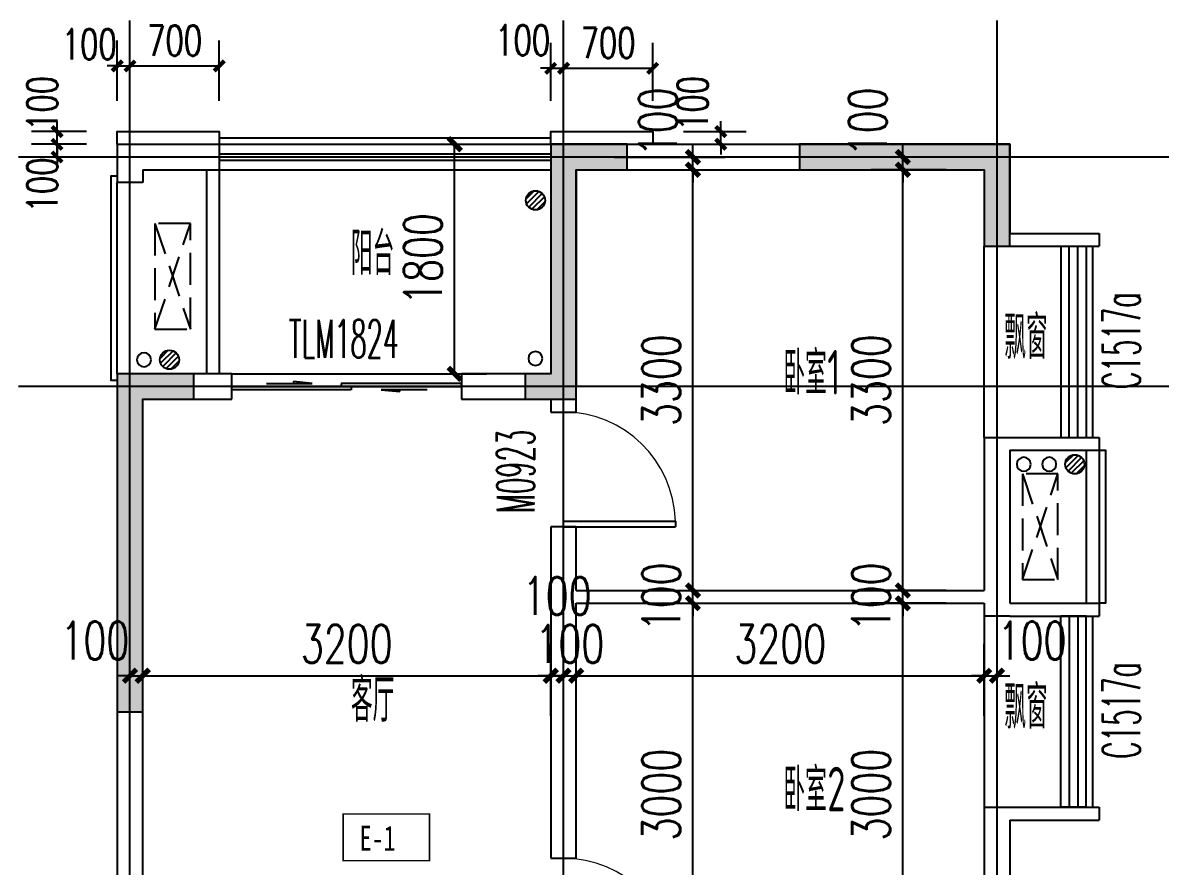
# Model space of a CAD drawing. Extents: x -59851 to 653804, y -249523 to 437614.
# Drawn here: x -44955 to -36033, y 24244 to 30859 of the extents above; entities that cross this region are included whole.
import ezdxf

# ---------------------------------------------------------------- set-up
doc = ezdxf.new("R2010")
doc.units = 0
doc.header["$LTSCALE"] = 1000
doc.header["$MEASUREMENT"] = 0
doc.linetypes.add('DASH', pattern=[0.35, 0.25, -0.1])
doc.layers.add('_S-PS(排水管)', color=255, linetype='Continuous', plot=False)
doc.layers.add('A-area(算半面积)', color=23, linetype='Continuous', plot=False)
for name, color, linetype in [('_S-YS(雨水管)', 3, 'Continuous'), ('_S-空调立管', 7, 'Continuous'), ('A-外装饰线脚', 7, 'Continuous'), ('A-看线', 105, 'Continuous'), ('A-空调室外机', 5, 'DASH'), ('A-第三道尺寸线', 105, 'Continuous'), ('A-线脚看线', 9, 'Continuous'), ('AE-FLOR', 151, 'Continuous'), ('DOTE', 16, 'Continuous'), ('NL', 5, 'Continuous'), ('PUB_HATCH', 8, 'Continuous'), ('PUB_TEXT', 7, 'Continuous'), ('WALL', 2, 'Continuous'), ('WINDOW', 4, 'Continuous'), ('WINDOW_TEXT', 7, 'Continuous'), ('剪力墙', 6, 'Continuous'), ('户型标示', 7, 'Continuous'), ('栏杆', 142, 'Continuous')]:
    doc.layers.add(name, color=color, linetype=linetype)
doc.layers.add('A-第四道尺寸线(线脚尺寸)', color=105, linetype='Continuous', lineweight=5)
doc.styles.add('_TCH_DIM_T3', font='SIMPLEX.shx', dxfattribs={"width": 0.705882, "bigfont": 'GBCBIG.shx'})
doc.styles.add('_TCH_WINDOW', font='SIMPLEX.shx', dxfattribs={"width": 0.7, "height": 3.5, "bigfont": 'GBCBIG.shx'})
doc.styles.get("Standard").update_dxf_attribs({"font": 'gbenor.shx', "width": 0.7, "bigfont": 'gbcbig.shx'})
doc.styles.add('黑体', font='simhei.ttf', dxfattribs={"width": 0.7})
doc.dimstyles.new('_TCH_ARCH&&100', dxfattribs={"dimtxt": 297.5, "dimasz": 100, "dimexe": 250, "dimexo": 300, "dimgap": 100, "dimtad": 1, "dimdec": 0, "dimzin": 0, "dimdsep": 46, "dimtxsty": '_TCH_DIM_T3', "dimblk": 'ARCHTICK', "dimcen": 0.09, "dimclrt": 7, "dimazin": 2, "dimtfac": 1, "dimtdec": 0, "dimtix": 1, "dimtmove": 2, "dimatfit": 3, "dimfxl": 0, "dimtolj": 1, "dimtzin": 0, "dimarcsym": 0})
doc.dimstyles.new('_TCH_ARCH&&80', dxfattribs={"dimtxt": 238, "dimasz": 80, "dimexe": 200, "dimexo": 240, "dimgap": 80, "dimtad": 1, "dimdec": 0, "dimzin": 0, "dimdsep": 46, "dimtxsty": '_TCH_DIM_T3', "dimblk": 'ARCHTICK', "dimcen": 0.09, "dimclrt": 7, "dimazin": 2, "dimtfac": 1, "dimtdec": 0, "dimtix": 1, "dimtmove": 2, "dimatfit": 3, "dimfxl": 0, "dimtolj": 1, "dimtzin": 0, "dimarcsym": 0})

# ---------------------------------------------------------------- blocks, each defined once
blk = doc.blocks.new('jgjlq030328')
at = {"layer": 'PUB_HATCH'}
for points in [[(-286535, 28811.9), (-286535, 29011.9), (-287135, 29011.9), (-287135, 27211.9), (-287335, 27211.9), (-287335, 27011.9), (-286935, 27011.9), (-286935, 28811.9)], [(-283535, 28211.9), (-283535, 29011.9), (-285185, 29011.9), (-285185, 28811.9), (-283735, 28811.9), (-283735, 28211.9)], [(-289935, 27211.9), (-290535, 27211.9), (-290535, 24561.9), (-290335, 24561.9), (-290335, 27011.9), (-289935, 27011.9)]]:
    blk.add_hatch(color=256, dxfattribs=at).paths.add_polyline_path(points)
at = {"layer": '剪力墙'}
for points in [[(-286535, 28811.9), (-286535, 29011.9), (-287135, 29011.9), (-287135, 27211.9), (-287335, 27211.9), (-287335, 27011.9), (-286935, 27011.9), (-286935, 28811.9)], [(-283535, 28211.9), (-283535, 29011.9), (-285185, 29011.9), (-285185, 28811.9), (-283735, 28811.9), (-283735, 28211.9)], [(-289935, 27211.9), (-290535, 27211.9), (-290535, 24561.9), (-290335, 24561.9), (-290335, 27011.9), (-289935, 27011.9)]]:
    blk.add_lwpolyline(points, close=True, dxfattribs=at)
blk.add_lwpolyline([(-287135, 27011.9), (-287135, 27011.9)], dxfattribs=at)
blk = doc.blocks.new('zhouxianssceng0329')
at = {"layer": 'DOTE'}
for p, q in [((-44113.7, 132089.9), (-44113.7, 156469.4)), ((-40713.7, 132089.9), (-40713.7, 156469.4)), ((-37313.7, 132089.9), (-37313.7, 156469.4)), ((-33913.7, 155398.2), (-44988.6, 155398.2)), ((-33913.7, 153598.2), (-44988.6, 153598.2))]:
    blk.add_line(p, q, dxfattribs=at)
blk = doc.blocks.new('ktswaj')
at = {"linetype": 'DASH'}
blk.add_lwpolyline([(15990.1, 179082.6), (15990.1, 178253.3), (16268.4, 178253.3), (16268.4, 179082.6)], close=True, dxfattribs=at)
for points in [[(15990.1, 179082.6), (16268.4, 178253.3)], [(15990.1, 178253.3), (16268.4, 179082.6)]]:
    blk.add_lwpolyline(points, dxfattribs=at)
blk = doc.blocks.new('$DorLib2D$00000131')
at = {"color": 0, "linetype": 'Continuous'}
for p, q in [((0.15, 0.125), (0.2319, 0.1973)), ((0.2319, 0.1973), (0.2319, 0.125)), ((-0.5, 0.125), (-0.5, 0)), ((0.0192, 0.125), (-0.5, 0.125)), ((0.0192, 0), (0.0192, 0.125)), ((0.35, 0.125), (0.15, 0.125)), ((-0.5, 0), (0.0192, 0)), ((-0.024, 0), (0.5, 0)), ((-0.024, -0.125), (-0.024, 0)), ((0.5, 0), (0.5, -0.125)), ((-0.35, -0.125), (-0.15, -0.125)), ((-0.2319, -0.1973), (-0.2319, -0.125)), ((-0.15, -0.125), (-0.2319, -0.1973)), ((0.5, -0.125), (-0.024, -0.125))]:
    blk.add_line(p, q, dxfattribs=at)
blk = doc.blocks.new('$DorLib2D$00000001')
for p, q in [((0.45, 0.975), (0.5, 0.975)), ((0.45, 0), (0.45, 0.975)), ((0.5, 0), (0.5, 0.975)), ((0.5, 0), (0.45, 0))]:
    blk.add_line(p, q)
at = {"lineweight": 13}
blk.add_arc((0.475, 0), 0.975, 91.46928, 180, dxfattribs=at)
blk = doc.blocks.new('$TCHSYS$WIN2D')
for p, q in [((-0.5, 0.5), (0.5, 0.5)), ((-0.5, 0.5), (-0.5, -0.5)), ((0.5, 0.5), (0.5, -0.5)), ((0.5, 0.1667), (-0.5, 0.1667)), ((0.5, -0.1667), (-0.5, -0.1667)), ((-0.5, -0.5), (0.5, -0.5))]:
    blk.add_line(p, q)
blk = doc.blocks.new('_ArchTick')
at = {"color": 0, "linetype": 'ByBlock', "const_width": 0.4}
blk.add_lwpolyline([(-0.5, -0.5), (0.5, 0.5)], dxfattribs=at)
blk = doc.blocks.new('*D668')
at = {"layer": 'A-第三道尺寸线', "color": 0, "lineweight": -2, "transparency": 16777216}
for p, q in [((20624.5, 181434.8), (20624.5, 181534.8)), ((20009.3, 181434.8), (20874.5, 181434.8)), ((20624.5, 181334.8), (20624.5, 181434.8)), ((20009.3, 181334.8), (20874.5, 181334.8)), ((20624.5, 181334.8), (20624.5, 181234.8))]:
    blk.add_line(p, q, dxfattribs=at)
at = {"layer": 'Defpoints', "color": 0, "transparency": 16777216}
for p in [(19709.3, 181434.8), (20624.5, 181434.8), (19709.3, 181334.8)]:
    blk.add_point(p, dxfattribs=at)
at = {"layer": 'A-第三道尺寸线', "color": 0, "lineweight": -2, "transparency": 16777216, "xscale": 100, "yscale": 100, "zscale": 100}
for p, rotation in [((20624.5, 181434.8), 270), ((20624.5, 181334.8), 90)]:
    blk.add_blockref('_ArchTick', p, dxfattribs=dict(at, rotation=rotation))
at = {"layer": 'A-第三道尺寸线', "color": 7, "transparency": 16777216, "insert": (20349.5, 181709.8), "char_height": 297.5, "attachment_point": 5, "rotation": 90, "style": '_TCH_DIM_T3'}
blk.add_mtext('\\A1;100', dxfattribs=at)
blk = doc.blocks.new('*D669')
at = {"layer": 'A-第三道尺寸线', "color": 0, "lineweight": -2, "transparency": 16777216}
for p, q in [((20009.3, 181334.8), (20874.5, 181334.8)), ((20624.5, 178034.8), (20624.5, 181334.8)), ((20009.3, 178034.8), (20874.5, 178034.8))]:
    blk.add_line(p, q, dxfattribs=at)
at = {"layer": 'Defpoints', "color": 0, "transparency": 16777216}
for p in [(19709.3, 181334.8), (20624.5, 181334.8), (19709.3, 178034.8)]:
    blk.add_point(p, dxfattribs=at)
at = {"layer": 'A-第三道尺寸线', "color": 0, "lineweight": -2, "transparency": 16777216, "xscale": 100, "yscale": 100, "zscale": 100}
for p, rotation in [((20624.5, 181334.8), 90), ((20624.5, 178034.8), 270)]:
    blk.add_blockref('_ArchTick', p, dxfattribs=dict(at, rotation=rotation))
at = {"layer": 'A-第三道尺寸线', "color": 7, "transparency": 16777216, "insert": (20375.8, 179684.8), "char_height": 297.5, "attachment_point": 5, "rotation": 90, "style": '_TCH_DIM_T3'}
blk.add_mtext('\\A1;3300', dxfattribs=at)
blk = doc.blocks.new('*D670')
at = {"layer": 'A-第三道尺寸线', "color": 0, "lineweight": -2, "transparency": 16777216}
for p, q in [((20624.5, 178034.8), (20624.5, 178134.8)), ((20009.3, 178034.8), (20874.5, 178034.8)), ((20624.5, 177934.8), (20624.5, 178034.8)), ((20009.3, 177934.8), (20874.5, 177934.8)), ((20624.5, 177934.8), (20624.5, 177834.8))]:
    blk.add_line(p, q, dxfattribs=at)
at = {"layer": 'Defpoints', "color": 0, "transparency": 16777216}
for p in [(19709.3, 178034.8), (20624.5, 178034.8), (19709.3, 177934.8)]:
    blk.add_point(p, dxfattribs=at)
at = {"layer": 'A-第三道尺寸线', "color": 0, "lineweight": -2, "transparency": 16777216, "xscale": 100, "yscale": 100, "zscale": 100}
for p, rotation in [((20624.5, 178034.8), 270), ((20624.5, 177934.8), 90)]:
    blk.add_blockref('_ArchTick', p, dxfattribs=dict(at, rotation=rotation))
at = {"layer": 'A-第三道尺寸线', "color": 7, "transparency": 16777216, "insert": (20375.8, 177984.8), "char_height": 297.5, "attachment_point": 5, "rotation": 90, "style": '_TCH_DIM_T3'}
blk.add_mtext('\\A1;100', dxfattribs=at)
blk = doc.blocks.new('*D671')
at = {"layer": 'A-第三道尺寸线', "color": 0, "lineweight": -2, "transparency": 16777216}
for p, q in [((20009.3, 177934.8), (20874.5, 177934.8)), ((20624.5, 174934.8), (20624.5, 177934.8)), ((20009.3, 174934.8), (20874.5, 174934.8))]:
    blk.add_line(p, q, dxfattribs=at)
at = {"layer": 'Defpoints', "color": 0, "transparency": 16777216}
for p in [(19709.3, 177934.8), (20624.5, 177934.8), (19709.3, 174934.8)]:
    blk.add_point(p, dxfattribs=at)
at = {"layer": 'A-第三道尺寸线', "color": 0, "lineweight": -2, "transparency": 16777216, "xscale": 100, "yscale": 100, "zscale": 100}
for p, rotation in [((20624.5, 177934.8), 90), ((20624.5, 174934.8), 270)]:
    blk.add_blockref('_ArchTick', p, dxfattribs=dict(at, rotation=rotation))
at = {"layer": 'A-第三道尺寸线', "color": 7, "transparency": 16777216, "insert": (20375.8, 176434.8), "char_height": 297.5, "attachment_point": 5, "rotation": 90, "style": '_TCH_DIM_T3'}
blk.add_mtext('\\A1;3000', dxfattribs=at)
blk = doc.blocks.new('*D673')
at = {"layer": 'A-第三道尺寸线', "color": 0, "lineweight": -2, "transparency": 16777216}
for p, q in [((22909.3, 177052.6), (22909.3, 177617.1)), ((23009.3, 177052.6), (23009.3, 177617.1)), ((22909.3, 177367.1), (22809.3, 177367.1)), ((22909.3, 177367.1), (23009.3, 177367.1)), ((23009.3, 177367.1), (23109.3, 177367.1))]:
    blk.add_line(p, q, dxfattribs=at)
at = {"layer": 'Defpoints', "color": 0, "transparency": 16777216}
for p in [(23009.3, 177367.1), (22909.3, 176752.6), (23009.3, 176752.6)]:
    blk.add_point(p, dxfattribs=at)
at = {"layer": 'A-第三道尺寸线', "color": 0, "lineweight": -2, "transparency": 16777216, "xscale": 100, "yscale": 100, "zscale": 100}
blk.add_blockref('_ArchTick', (22909.3, 177367.1), dxfattribs=at)
at = {"layer": 'A-第三道尺寸线', "color": 0, "lineweight": -2, "transparency": 16777216, "xscale": 100, "yscale": 100, "zscale": 100, "rotation": 180}
blk.add_blockref('_ArchTick', (23009.3, 177367.1), dxfattribs=at)
at = {"layer": 'A-第三道尺寸线', "color": 7, "transparency": 16777216, "insert": (23284.3, 177642.1), "char_height": 297.5, "attachment_point": 5, "style": '_TCH_DIM_T3'}
blk.add_mtext('\\A1;100', dxfattribs=at)
blk = doc.blocks.new('*D674')
at = {"layer": 'A-第三道尺寸线', "color": 0, "lineweight": -2, "transparency": 16777216}
for p, q in [((19709.3, 177052.6), (19709.3, 177617.1)), ((22909.3, 177052.6), (22909.3, 177617.1)), ((19709.3, 177367.1), (22909.3, 177367.1))]:
    blk.add_line(p, q, dxfattribs=at)
at = {"layer": 'Defpoints', "color": 0, "transparency": 16777216}
for p in [(22909.3, 177367.1), (19709.3, 176752.6), (22909.3, 176752.6)]:
    blk.add_point(p, dxfattribs=at)
at = {"layer": 'A-第三道尺寸线', "color": 0, "lineweight": -2, "transparency": 16777216, "xscale": 100, "yscale": 100, "zscale": 100, "rotation": 180}
blk.add_blockref('_ArchTick', (19709.3, 177367.1), dxfattribs=at)
at = {"layer": 'A-第三道尺寸线', "color": 0, "lineweight": -2, "transparency": 16777216, "xscale": 100, "yscale": 100, "zscale": 100}
blk.add_blockref('_ArchTick', (22909.3, 177367.1), dxfattribs=at)
at = {"layer": 'A-第三道尺寸线', "color": 7, "transparency": 16777216, "insert": (21309.3, 177615.9), "char_height": 297.5, "attachment_point": 5, "style": '_TCH_DIM_T3'}
blk.add_mtext('\\A1;3200', dxfattribs=at)
blk = doc.blocks.new('*D675')
at = {"layer": 'A-第三道尺寸线', "color": 0, "lineweight": -2, "transparency": 16777216}
for p, q in [((19609.3, 177052.6), (19609.3, 177617.1)), ((19709.3, 177052.6), (19709.3, 177617.1)), ((19609.3, 177367.1), (19509.3, 177367.1)), ((19609.3, 177367.1), (19709.3, 177367.1)), ((19709.3, 177367.1), (19809.3, 177367.1))]:
    blk.add_line(p, q, dxfattribs=at)
at = {"layer": 'Defpoints', "color": 0, "transparency": 16777216}
for p in [(19709.3, 177367.1), (19609.3, 176752.6), (19709.3, 176752.6)]:
    blk.add_point(p, dxfattribs=at)
at = {"layer": 'A-第三道尺寸线', "color": 0, "lineweight": -2, "transparency": 16777216, "xscale": 100, "yscale": 100, "zscale": 100}
blk.add_blockref('_ArchTick', (19609.3, 177367.1), dxfattribs=at)
at = {"layer": 'A-第三道尺寸线', "color": 0, "lineweight": -2, "transparency": 16777216, "xscale": 100, "yscale": 100, "zscale": 100, "rotation": 180}
blk.add_blockref('_ArchTick', (19709.3, 177367.1), dxfattribs=at)
at = {"layer": 'A-第三道尺寸线', "color": 7, "transparency": 16777216, "insert": (19659.3, 177615.9), "char_height": 297.5, "attachment_point": 5, "style": '_TCH_DIM_T3'}
blk.add_mtext('\\A1;100', dxfattribs=at)
blk = doc.blocks.new('*D676')
at = {"layer": 'A-第三道尺寸线', "color": 0, "lineweight": -2, "transparency": 16777216}
for p, q in [((19509.3, 177052.6), (19509.3, 177617.1)), ((19609.3, 177052.6), (19609.3, 177617.1)), ((19509.3, 177367.1), (19409.3, 177367.1)), ((19509.3, 177367.1), (19609.3, 177367.1)), ((19609.3, 177367.1), (19709.3, 177367.1))]:
    blk.add_line(p, q, dxfattribs=at)
at = {"layer": 'Defpoints', "color": 0, "transparency": 16777216}
for p in [(19609.3, 177367.1), (19509.3, 176752.6), (19609.3, 176752.6)]:
    blk.add_point(p, dxfattribs=at)
at = {"layer": 'A-第三道尺寸线', "color": 0, "lineweight": -2, "transparency": 16777216, "xscale": 100, "yscale": 100, "zscale": 100}
blk.add_blockref('_ArchTick', (19509.3, 177367.1), dxfattribs=at)
at = {"layer": 'A-第三道尺寸线', "color": 0, "lineweight": -2, "transparency": 16777216, "xscale": 100, "yscale": 100, "zscale": 100, "rotation": 180}
blk.add_blockref('_ArchTick', (19609.3, 177367.1), dxfattribs=at)
at = {"layer": 'A-第三道尺寸线', "color": 7, "transparency": 16777216, "insert": (19559.3, 177992.1), "char_height": 297.5, "attachment_point": 5, "style": '_TCH_DIM_T3'}
blk.add_mtext('\\A1;100', dxfattribs=at)
blk = doc.blocks.new('*D677')
at = {"layer": 'A-第三道尺寸线', "color": 0, "lineweight": -2, "transparency": 16777216}
for p, q in [((16309.3, 177052.6), (16309.3, 177617.1)), ((19509.3, 177052.6), (19509.3, 177617.1)), ((16309.3, 177367.1), (19509.3, 177367.1))]:
    blk.add_line(p, q, dxfattribs=at)
at = {"layer": 'Defpoints', "color": 0, "transparency": 16777216}
for p in [(19509.3, 177367.1), (16309.3, 176752.6), (19509.3, 176752.6)]:
    blk.add_point(p, dxfattribs=at)
at = {"layer": 'A-第三道尺寸线', "color": 0, "lineweight": -2, "transparency": 16777216, "xscale": 100, "yscale": 100, "zscale": 100, "rotation": 180}
blk.add_blockref('_ArchTick', (16309.3, 177367.1), dxfattribs=at)
at = {"layer": 'A-第三道尺寸线', "color": 0, "lineweight": -2, "transparency": 16777216, "xscale": 100, "yscale": 100, "zscale": 100}
blk.add_blockref('_ArchTick', (19509.3, 177367.1), dxfattribs=at)
at = {"layer": 'A-第三道尺寸线', "color": 7, "transparency": 16777216, "insert": (17909.3, 177615.9), "char_height": 297.5, "attachment_point": 5, "style": '_TCH_DIM_T3'}
blk.add_mtext('\\A1;3200', dxfattribs=at)
blk = doc.blocks.new('*D678')
at = {"layer": 'A-第三道尺寸线', "color": 0, "lineweight": -2, "transparency": 16777216}
for p, q in [((16209.3, 177052.6), (16209.3, 177617.1)), ((16309.3, 177052.6), (16309.3, 177617.1)), ((16209.3, 177367.1), (16109.3, 177367.1)), ((16209.3, 177367.1), (16309.3, 177367.1)), ((16309.3, 177367.1), (16409.3, 177367.1))]:
    blk.add_line(p, q, dxfattribs=at)
at = {"layer": 'Defpoints', "color": 0, "transparency": 16777216}
for p in [(16309.3, 177367.1), (16209.3, 176752.6), (16309.3, 176752.6)]:
    blk.add_point(p, dxfattribs=at)
at = {"layer": 'A-第三道尺寸线', "color": 0, "lineweight": -2, "transparency": 16777216, "xscale": 100, "yscale": 100, "zscale": 100}
blk.add_blockref('_ArchTick', (16209.3, 177367.1), dxfattribs=at)
at = {"layer": 'A-第三道尺寸线', "color": 0, "lineweight": -2, "transparency": 16777216, "xscale": 100, "yscale": 100, "zscale": 100, "rotation": 180}
blk.add_blockref('_ArchTick', (16309.3, 177367.1), dxfattribs=at)
at = {"layer": 'A-第三道尺寸线', "color": 7, "transparency": 16777216, "insert": (15934.3, 177642.1), "char_height": 297.5, "attachment_point": 5, "style": '_TCH_DIM_T3'}
blk.add_mtext('\\A1;100', dxfattribs=at)
blk = doc.blocks.new('*D679')
at = {"layer": 'A-第三道尺寸线', "color": 0, "lineweight": -2, "transparency": 16777216}
for p, q in [((18509.3, 181534.8), (19005.7, 181534.8)), ((18755.7, 179734.8), (18755.7, 181534.8)), ((18509.3, 179734.8), (19005.7, 179734.8))]:
    blk.add_line(p, q, dxfattribs=at)
at = {"layer": 'Defpoints', "color": 0, "transparency": 16777216}
for p in [(18209.3, 181534.8), (18755.7, 181534.8), (18209.3, 179734.8)]:
    blk.add_point(p, dxfattribs=at)
at = {"layer": 'A-第三道尺寸线', "color": 0, "lineweight": -2, "transparency": 16777216, "xscale": 100, "yscale": 100, "zscale": 100}
for p, rotation in [((18755.7, 181534.8), 90), ((18755.7, 179734.8), 270)]:
    blk.add_blockref('_ArchTick', p, dxfattribs=dict(at, rotation=rotation))
at = {"layer": 'A-第三道尺寸线', "color": 7, "transparency": 16777216, "insert": (18507, 180634.8), "char_height": 297.5, "attachment_point": 5, "rotation": 90, "style": '_TCH_DIM_T3'}
blk.add_mtext('\\A1;1800', dxfattribs=at)
blk = doc.blocks.new('*D692')
at = {"layer": 'A-第三道尺寸线', "color": 0, "lineweight": -2, "transparency": 16777216}
for p, q in [((22270.6, 181434.8), (22270.6, 181534.8)), ((22609.3, 181434.8), (22020.6, 181434.8)), ((22270.6, 181334.8), (22270.6, 181434.8)), ((22609.3, 181334.8), (22020.6, 181334.8)), ((22270.6, 181334.8), (22270.6, 181234.8))]:
    blk.add_line(p, q, dxfattribs=at)
at = {"layer": 'Defpoints', "color": 0, "transparency": 16777216}
for p in [(22270.6, 181434.8), (22909.3, 181434.8), (22909.3, 181334.8)]:
    blk.add_point(p, dxfattribs=at)
at = {"layer": 'A-第三道尺寸线', "color": 0, "lineweight": -2, "transparency": 16777216, "xscale": 100, "yscale": 100, "zscale": 100}
for p, rotation in [((22270.6, 181434.8), 270), ((22270.6, 181334.8), 90)]:
    blk.add_blockref('_ArchTick', p, dxfattribs=dict(at, rotation=rotation))
at = {"layer": 'A-第三道尺寸线', "color": 7, "transparency": 16777216, "insert": (21995.6, 181709.8), "char_height": 297.5, "attachment_point": 5, "rotation": 90, "style": '_TCH_DIM_T3'}
blk.add_mtext('\\A1;100', dxfattribs=at)
blk = doc.blocks.new('*D693')
at = {"layer": 'A-第三道尺寸线', "color": 0, "lineweight": -2, "transparency": 16777216}
for p, q in [((22609.3, 181334.8), (22020.6, 181334.8)), ((22270.6, 178034.8), (22270.6, 181334.8)), ((22609.3, 178034.8), (22020.6, 178034.8))]:
    blk.add_line(p, q, dxfattribs=at)
at = {"layer": 'Defpoints', "color": 0, "transparency": 16777216}
for p in [(22270.6, 181334.8), (22909.3, 181334.8), (22909.3, 178034.8)]:
    blk.add_point(p, dxfattribs=at)
at = {"layer": 'A-第三道尺寸线', "color": 0, "lineweight": -2, "transparency": 16777216, "xscale": 100, "yscale": 100, "zscale": 100}
for p, rotation in [((22270.6, 181334.8), 90), ((22270.6, 178034.8), 270)]:
    blk.add_blockref('_ArchTick', p, dxfattribs=dict(at, rotation=rotation))
at = {"layer": 'A-第三道尺寸线', "color": 7, "transparency": 16777216, "insert": (22021.8, 179684.8), "char_height": 297.5, "attachment_point": 5, "rotation": 90, "style": '_TCH_DIM_T3'}
blk.add_mtext('\\A1;3300', dxfattribs=at)
blk = doc.blocks.new('*D694')
at = {"layer": 'A-第三道尺寸线', "color": 0, "lineweight": -2, "transparency": 16777216}
for p, q in [((22270.6, 178034.8), (22270.6, 178134.8)), ((22609.3, 178034.8), (22020.6, 178034.8)), ((22270.6, 177934.8), (22270.6, 178034.8)), ((22609.3, 177934.8), (22020.6, 177934.8)), ((22270.6, 177934.8), (22270.6, 177834.8))]:
    blk.add_line(p, q, dxfattribs=at)
at = {"layer": 'Defpoints', "color": 0, "transparency": 16777216}
for p in [(22270.6, 178034.8), (22909.3, 178034.8), (22909.3, 177934.8)]:
    blk.add_point(p, dxfattribs=at)
at = {"layer": 'A-第三道尺寸线', "color": 0, "lineweight": -2, "transparency": 16777216, "xscale": 100, "yscale": 100, "zscale": 100}
for p, rotation in [((22270.6, 178034.8), 270), ((22270.6, 177934.8), 90)]:
    blk.add_blockref('_ArchTick', p, dxfattribs=dict(at, rotation=rotation))
at = {"layer": 'A-第三道尺寸线', "color": 7, "transparency": 16777216, "insert": (22021.8, 177984.8), "char_height": 297.5, "attachment_point": 5, "rotation": 90, "style": '_TCH_DIM_T3'}
blk.add_mtext('\\A1;100', dxfattribs=at)
blk = doc.blocks.new('*D695')
at = {"layer": 'A-第三道尺寸线', "color": 0, "lineweight": -2, "transparency": 16777216}
for p, q in [((22609.3, 177934.8), (22020.6, 177934.8)), ((22270.6, 174934.8), (22270.6, 177934.8)), ((22609.3, 174934.8), (22020.6, 174934.8))]:
    blk.add_line(p, q, dxfattribs=at)
at = {"layer": 'Defpoints', "color": 0, "transparency": 16777216}
for p in [(22270.6, 177934.8), (22909.3, 177934.8), (22909.3, 174934.8)]:
    blk.add_point(p, dxfattribs=at)
at = {"layer": 'A-第三道尺寸线', "color": 0, "lineweight": -2, "transparency": 16777216, "xscale": 100, "yscale": 100, "zscale": 100}
for p, rotation in [((22270.6, 177934.8), 90), ((22270.6, 174934.8), 270)]:
    blk.add_blockref('_ArchTick', p, dxfattribs=dict(at, rotation=rotation))
at = {"layer": 'A-第三道尺寸线', "color": 7, "transparency": 16777216, "insert": (22021.8, 176434.8), "char_height": 297.5, "attachment_point": 5, "rotation": 90, "style": '_TCH_DIM_T3'}
blk.add_mtext('\\A1;3000', dxfattribs=at)
blk = doc.blocks.new('ssxianjiao0329')
at = {"layer": 'A-外装饰线脚'}
for points in [[(-44213.7, 155498.2), (-44213.7, 155598.2), (-43413.7, 155598.2), (-43413.7, 155498.2)], [(-40813.7, 155498.2), (-40813.7, 155598.2), (-40013.7, 155598.2), (-40013.7, 155498.2)]]:
    blk.add_lwpolyline(points, dxfattribs=at)
at = {"layer": 'A-线脚看线'}
for points in [[(-43413.7, 155548.2), (-40813.7, 155548.2)], [(-44213.7, 155248.2), (-44263.7, 155248.2), (-44263.7, 153648.2), (-44213.7, 153648.2)], [(-36563.7, 154698.2), (-36563.7, 153198.2)], [(-36513.7, 153098.2), (-36463.7, 153098.2), (-36463.7, 151898.2), (-36513.7, 151898.2)], [(-36563.7, 151798.2), (-36563.7, 150298.2)]]:
    blk.add_lwpolyline(points, dxfattribs=at)
blk = doc.blocks.new('*D491')
at = {"layer": 'A-第四道尺寸线(线脚尺寸)', "color": 0, "lineweight": -2, "transparency": 16777216}
for p, q in [((-44213.7, 37038.2), (-44213.7, 37512.8)), ((-44113.7, 37038.2), (-44113.7, 37512.8)), ((-44213.7, 37312.8), (-44293.7, 37312.8)), ((-44213.7, 37312.8), (-44113.7, 37312.8)), ((-44113.7, 37312.8), (-44033.7, 37312.8))]:
    blk.add_line(p, q, dxfattribs=at)
at = {"layer": 'Defpoints', "color": 0, "transparency": 16777216}
for p in [(-44113.7, 37312.8), (-44213.7, 36798.2), (-44113.7, 36798.2)]:
    blk.add_point(p, dxfattribs=at)
at = {"layer": 'A-第四道尺寸线(线脚尺寸)', "color": 0, "lineweight": -2, "transparency": 16777216, "xscale": 80, "yscale": 80, "zscale": 80}
blk.add_blockref('_ArchTick', (-44213.7, 37312.8), dxfattribs=at)
at = {"layer": 'A-第四道尺寸线(线脚尺寸)', "color": 0, "lineweight": -2, "transparency": 16777216, "xscale": 80, "yscale": 80, "zscale": 80, "rotation": 180}
blk.add_blockref('_ArchTick', (-44113.7, 37312.8), dxfattribs=at)
at = {"layer": 'A-第四道尺寸线(线脚尺寸)', "color": 7, "transparency": 16777216, "insert": (-44433.7, 37482.9), "char_height": 238, "attachment_point": 5, "style": '_TCH_DIM_T3'}
blk.add_mtext('\\A1;100', dxfattribs=at)
blk = doc.blocks.new('*D492')
at = {"layer": 'A-第四道尺寸线(线脚尺寸)', "color": 0, "lineweight": -2, "transparency": 16777216}
for p, q in [((-44113.7, 37038.2), (-44113.7, 37512.8)), ((-43413.7, 37038.2), (-43413.7, 37512.8)), ((-44113.7, 37312.8), (-43413.7, 37312.8))]:
    blk.add_line(p, q, dxfattribs=at)
at = {"layer": 'Defpoints', "color": 0, "transparency": 16777216}
for p in [(-43413.7, 37312.8), (-44113.7, 36798.2), (-43413.7, 36798.2)]:
    blk.add_point(p, dxfattribs=at)
at = {"layer": 'A-第四道尺寸线(线脚尺寸)', "color": 0, "lineweight": -2, "transparency": 16777216, "xscale": 80, "yscale": 80, "zscale": 80, "rotation": 180}
blk.add_blockref('_ArchTick', (-44113.7, 37312.8), dxfattribs=at)
at = {"layer": 'A-第四道尺寸线(线脚尺寸)', "color": 0, "lineweight": -2, "transparency": 16777216, "xscale": 80, "yscale": 80, "zscale": 80}
blk.add_blockref('_ArchTick', (-43413.7, 37312.8), dxfattribs=at)
at = {"layer": 'A-第四道尺寸线(线脚尺寸)', "color": 7, "transparency": 16777216, "insert": (-43763.7, 37511.8), "char_height": 238, "attachment_point": 5, "style": '_TCH_DIM_T3'}
blk.add_mtext('\\A1;700', dxfattribs=at)
blk = doc.blocks.new('*D493')
at = {"layer": 'A-第四道尺寸线(线脚尺寸)', "color": 0, "lineweight": -2, "transparency": 16777216}
for p, q in [((-44686, 36798.2), (-44686, 36878.2)), ((-44453.7, 36798.2), (-44886, 36798.2)), ((-44686, 36698.2), (-44686, 36798.2)), ((-44453.7, 36698.2), (-44886, 36698.2)), ((-44686, 36698.2), (-44686, 36618.2))]:
    blk.add_line(p, q, dxfattribs=at)
at = {"layer": 'Defpoints', "color": 0, "transparency": 16777216}
for p in [(-44686, 36798.2), (-44213.7, 36798.2), (-44213.7, 36698.2)]:
    blk.add_point(p, dxfattribs=at)
at = {"layer": 'A-第四道尺寸线(线脚尺寸)', "color": 0, "lineweight": -2, "transparency": 16777216, "xscale": 80, "yscale": 80, "zscale": 80}
for p, rotation in [((-44686, 36798.2), 270), ((-44686, 36698.2), 90)]:
    blk.add_blockref('_ArchTick', p, dxfattribs=dict(at, rotation=rotation))
at = {"layer": 'A-第四道尺寸线(线脚尺寸)', "color": 7, "transparency": 16777216, "insert": (-44801.9, 37018.2), "char_height": 238, "attachment_point": 5, "rotation": 90, "style": '_TCH_DIM_T3'}
blk.add_mtext('\\A1;100', dxfattribs=at)
blk = doc.blocks.new('*D494')
at = {"layer": 'A-第四道尺寸线(线脚尺寸)', "color": 0, "lineweight": -2, "transparency": 16777216}
for p, q in [((-44686, 36698.2), (-44686, 36778.2)), ((-44453.7, 36698.2), (-44886, 36698.2)), ((-44686, 36598.2), (-44686, 36698.2)), ((-44453.7, 36598.2), (-44886, 36598.2)), ((-44686, 36598.2), (-44686, 36518.2))]:
    blk.add_line(p, q, dxfattribs=at)
at = {"layer": 'Defpoints', "color": 0, "transparency": 16777216}
for p in [(-44686, 36698.2), (-44213.7, 36698.2), (-44213.7, 36598.2)]:
    blk.add_point(p, dxfattribs=at)
at = {"layer": 'A-第四道尺寸线(线脚尺寸)', "color": 0, "lineweight": -2, "transparency": 16777216, "xscale": 80, "yscale": 80, "zscale": 80}
for p, rotation in [((-44686, 36698.2), 270), ((-44686, 36598.2), 90)]:
    blk.add_blockref('_ArchTick', p, dxfattribs=dict(at, rotation=rotation))
at = {"layer": 'A-第四道尺寸线(线脚尺寸)', "color": 7, "transparency": 16777216, "insert": (-44801.9, 36378.2), "char_height": 238, "attachment_point": 5, "rotation": 90, "style": '_TCH_DIM_T3'}
blk.add_mtext('\\A1;100', dxfattribs=at)
blk = doc.blocks.new('*D495')
at = {"layer": 'A-第四道尺寸线(线脚尺寸)', "color": 0, "lineweight": -2, "transparency": 16777216}
for p, q in [((-40813.7, 37038.2), (-40813.7, 37494.1)), ((-40713.7, 37038.2), (-40713.7, 37494.1)), ((-40813.7, 37294.1), (-40893.7, 37294.1)), ((-40813.7, 37294.1), (-40713.7, 37294.1)), ((-40713.7, 37294.1), (-40633.7, 37294.1))]:
    blk.add_line(p, q, dxfattribs=at)
at = {"layer": 'Defpoints', "color": 0, "transparency": 16777216}
for p in [(-40713.7, 37294.1), (-40813.7, 36798.2), (-40713.7, 36798.2)]:
    blk.add_point(p, dxfattribs=at)
at = {"layer": 'A-第四道尺寸线(线脚尺寸)', "color": 0, "lineweight": -2, "transparency": 16777216, "xscale": 80, "yscale": 80, "zscale": 80}
blk.add_blockref('_ArchTick', (-40813.7, 37294.1), dxfattribs=at)
at = {"layer": 'A-第四道尺寸线(线脚尺寸)', "color": 0, "lineweight": -2, "transparency": 16777216, "xscale": 80, "yscale": 80, "zscale": 80, "rotation": 180}
blk.add_blockref('_ArchTick', (-40713.7, 37294.1), dxfattribs=at)
at = {"layer": 'A-第四道尺寸线(线脚尺寸)', "color": 7, "transparency": 16777216, "insert": (-41033.7, 37514.1), "char_height": 238, "attachment_point": 5, "style": '_TCH_DIM_T3'}
blk.add_mtext('\\A1;100', dxfattribs=at)
blk = doc.blocks.new('*D496')
at = {"layer": 'A-第四道尺寸线(线脚尺寸)', "color": 0, "lineweight": -2, "transparency": 16777216}
for p, q in [((-40713.7, 37038.2), (-40713.7, 37494.1)), ((-40013.7, 37038.2), (-40013.7, 37494.1)), ((-40713.7, 37294.1), (-40013.7, 37294.1))]:
    blk.add_line(p, q, dxfattribs=at)
at = {"layer": 'Defpoints', "color": 0, "transparency": 16777216}
for p in [(-40013.7, 37294.1), (-40713.7, 36798.2), (-40013.7, 36798.2)]:
    blk.add_point(p, dxfattribs=at)
at = {"layer": 'A-第四道尺寸线(线脚尺寸)', "color": 0, "lineweight": -2, "transparency": 16777216, "xscale": 80, "yscale": 80, "zscale": 80, "rotation": 180}
blk.add_blockref('_ArchTick', (-40713.7, 37294.1), dxfattribs=at)
at = {"layer": 'A-第四道尺寸线(线脚尺寸)', "color": 0, "lineweight": -2, "transparency": 16777216, "xscale": 80, "yscale": 80, "zscale": 80}
blk.add_blockref('_ArchTick', (-40013.7, 37294.1), dxfattribs=at)
at = {"layer": 'A-第四道尺寸线(线脚尺寸)', "color": 7, "transparency": 16777216, "insert": (-40363.7, 37493.1), "char_height": 238, "attachment_point": 5, "style": '_TCH_DIM_T3'}
blk.add_mtext('\\A1;700', dxfattribs=at)
blk = doc.blocks.new('*D497')
at = {"layer": 'A-第四道尺寸线(线脚尺寸)', "color": 0, "lineweight": -2, "transparency": 16777216}
for p, q in [((-39480.6, 36798.2), (-39480.6, 36878.2)), ((-39773.7, 36798.2), (-39280.6, 36798.2)), ((-39480.6, 36698.2), (-39480.6, 36798.2)), ((-39773.7, 36698.2), (-39280.6, 36698.2)), ((-39480.6, 36698.2), (-39480.6, 36618.2))]:
    blk.add_line(p, q, dxfattribs=at)
at = {"layer": 'Defpoints', "color": 0, "transparency": 16777216}
for p in [(-40013.7, 36798.2), (-39480.6, 36798.2), (-40013.7, 36698.2)]:
    blk.add_point(p, dxfattribs=at)
at = {"layer": 'A-第四道尺寸线(线脚尺寸)', "color": 0, "lineweight": -2, "transparency": 16777216, "xscale": 80, "yscale": 80, "zscale": 80}
for p, rotation in [((-39480.6, 36798.2), 270), ((-39480.6, 36698.2), 90)]:
    blk.add_blockref('_ArchTick', p, dxfattribs=dict(at, rotation=rotation))
at = {"layer": 'A-第四道尺寸线(线脚尺寸)', "color": 7, "transparency": 16777216, "insert": (-39700.6, 37018.2), "char_height": 238, "attachment_point": 5, "rotation": 90, "style": '_TCH_DIM_T3'}
blk.add_mtext('\\A1;100', dxfattribs=at)
blk = doc.blocks.new('_LV13')
at = {"color": 0}
for p, q in [((-0.071, 0.495), (-0.495, 0.071)), ((0.183, 0.465), (-0.465, -0.183)), ((0.354, 0.354), (-0.354, -0.354)), ((0.465, 0.183), (-0.183, -0.465)), ((0.495, -0.071), (0.071, -0.495))]:
    blk.add_line(p, q, dxfattribs=at)
blk.add_circle((0, 0), 0.5)
blk = doc.blocks.new('1huxingshui0505')
at = {"layer": '_S-PS(排水管)'}
blk.add_lwpolyline([(-180814.1, 100440.3, 1), (-180924.1, 100440.3, 1)], format="xyb", close=True, dxfattribs=at)
at = {"layer": '_S-YS(雨水管)'}
blk.add_lwpolyline([(-176984.1, 99610.3, 1), (-177094.1, 99610.3, 1)], format="xyb", close=True, dxfattribs=at)
at = {"layer": '_S-空调立管'}
for points in [[(-183884.1, 100430.3, 1), (-183994.1, 100430.3, 1)], [(-176784.1, 99610.3, 1), (-176894.1, 99610.3, 1)]]:
    blk.add_lwpolyline(points, format="xyb", close=True, dxfattribs=at)
at = {"layer": 'NL', "ltscale": 0.5, "extrusion": (0, 0, -1), "xscale": -150, "yscale": 150, "zscale": -150}
for p in [(180869.1, 101680.3), (183739.1, 100430.3), (176639.1, 99610.3), (179299.1, 93320.3), (180049.1, 92170.3)]:
    blk.add_blockref('_LV13', p, dxfattribs=at)
blk = doc.blocks.new('a1HUXING0323')
at = {"layer": 'A-看线'}
for points in [[(22909.3, 179234.8), (22909.3, 180734.8)], [(22909.3, 177834.8), (22909.3, 176334.8)]]:
    blk.add_lwpolyline(points, dxfattribs=at)
at = {"layer": 'AE-FLOR'}
for points in [[(16909.3, 181534.8), (19509.3, 181534.8)], [(16909.3, 181334.8), (19509.3, 181334.8)], [(23709.3, 179134.8), (23709.3, 177934.8)], [(23809.3, 179134.8), (23809.3, 177934.8)]]:
    blk.add_lwpolyline(points, dxfattribs=at)
at = {"layer": 'WALL'}
for p, q in [((16109.3, 181534.8), (16109.3, 181234.8)), ((16109.3, 181534.8), (16909.3, 181534.8)), ((16909.3, 181534.8), (16909.3, 181334.8)), ((19509.3, 181534.8), (19509.3, 179734.8)), ((19509.3, 181534.8), (23109.3, 181534.8)), ((23109.3, 181534.8), (23109.3, 180834.8)), ((16309.3, 181334.8), (16309.3, 181234.8)), ((16309.3, 181334.8), (16909.3, 181334.8)), ((19709.3, 181334.8), (19709.3, 179634.8)), ((19709.3, 181334.8), (22909.3, 181334.8)), ((22909.3, 181334.8), (22909.3, 180734.8)), ((16309.3, 181234.8), (16109.3, 181234.8)), ((23109.3, 180834.8), (23609.3, 180834.8)), ((23609.3, 180834.8), (23809.3, 180834.8)), ((23809.3, 180834.8), (23809.3, 180734.8)), ((22909.3, 180734.8), (23509.3, 180734.8)), ((23509.3, 180734.8), (23709.3, 180734.8)), ((23709.3, 180734.8), (23809.3, 180734.8)), ((17009.3, 179734.8), (16109.3, 179734.8)), ((16109.3, 179734.8), (16109.3, 175334.8)), ((17009.3, 179534.8), (17009.3, 179734.8)), ((19509.3, 179734.8), (18809.3, 179734.8)), ((18809.3, 179734.8), (18809.3, 179534.8)), ((19709.3, 179434.8), (19709.3, 179634.8)), ((16309.3, 179534.8), (17009.3, 179534.8)), ((16309.3, 175334.8), (16309.3, 179534.8)), ((18809.3, 179534.8), (19509.3, 179534.8)), ((19509.3, 179534.8), (19509.3, 179434.8)), ((19509.3, 179434.8), (19709.3, 179434.8)), ((22909.3, 179234.8), (23509.3, 179234.8)), ((22909.3, 179234.8), (22909.3, 178034.8)), ((23509.3, 179234.8), (23709.3, 179234.8)), ((23709.3, 179234.8), (23809.3, 179234.8)), ((23809.3, 179234.8), (23809.3, 179134.8)), ((23109.3, 179134.8), (23609.3, 179134.8)), ((23109.3, 179134.8), (23109.3, 177934.8)), ((23609.3, 179134.8), (23809.3, 179134.8)), ((19709.3, 178534.8), (19509.3, 178534.8)), ((19509.3, 178534.8), (19509.3, 177934.8)), ((19709.3, 178034.8), (19709.3, 178534.8)), ((19709.3, 178034.8), (22909.3, 178034.8)), ((19509.3, 177934.8), (19509.3, 175934.8)), ((19709.3, 177934.8), (22909.3, 177934.8)), ((19709.3, 175934.8), (19709.3, 177934.8)), ((22909.3, 177934.8), (22909.3, 177834.8)), ((23109.3, 177934.8), (23609.3, 177934.8)), ((23609.3, 177934.8), (23809.3, 177934.8)), ((23809.3, 177934.8), (23809.3, 177834.8)), ((23109.3, 177834.8), (22909.3, 177834.8)), ((23109.3, 177834.8), (23509.3, 177834.8)), ((23109.3, 177834.8), (23109.3, 177834.8)), ((23709.3, 177834.8), (23509.3, 177834.8)), ((23709.3, 177834.8), (23809.3, 177834.8)), ((22909.3, 176334.8), (23509.3, 176334.8)), ((22909.3, 176334.8), (22909.3, 174934.8)), ((23709.3, 176334.8), (23509.3, 176334.8)), ((23709.3, 176334.8), (23809.3, 176334.8)), ((23809.3, 176334.8), (23809.3, 176234.8)), ((23109.3, 176234.8), (23609.3, 176234.8)), ((23109.3, 176234.8), (23109.3, 174734.8)), ((23609.3, 176234.8), (23809.3, 176234.8)), ((19509.3, 175934.8), (19709.3, 175934.8))]:
    blk.add_line(p, q, dxfattribs=at)
at = {"layer": 'WINDOW'}
blk.add_line((17009.3, 179734.8, 200), (18809.3, 179734.8, 200), dxfattribs=at)
at = {"layer": '户型标示', "color": 2, "const_width": 11.2}
blk.add_lwpolyline([(18558.7, 176282.5), (17881, 176282.5), (17881, 175916.1), (18558.7, 175916.1)], close=True, dxfattribs=at)
at = {"layer": '栏杆'}
for points in [[(16909.3, 181459.8), (19509.3, 181459.8)], [(16909.3, 181409.8), (19509.3, 181409.8)], [(16809.3, 181334.8), (16809.3, 179734.8)], [(16909.3, 181334.8), (16909.3, 179734.8)], [(16109.3, 179734.8), (16109.3, 181234.8)], [(16209.3, 179734.8), (16209.3, 181234.8)]]:
    blk.add_lwpolyline(points, dxfattribs=at)
at = {"layer": 'A-空调室外机'}
for p in [(414.9, 1830.3), (7219.1, -133.1)]:
    blk.add_blockref('ktswaj', p, dxfattribs=at)
at = {"layer": 'WINDOW'}
ref = blk.add_blockref('$TCHSYS$WIN2D', (23609.3, 179984.8), dxfattribs=dict(at, xscale=-1500, yscale=200, zscale=1500, rotation=90))
ref.add_attrib('A', 'C1517a', (24133, 179617.3), dxfattribs={"layer": 'WINDOW_TEXT', "height": 297.5, "rotation": 90, "style": '_TCH_WINDOW', "width": 0.494118})
ref = blk.add_blockref('$DorLib2D$00000131', (17909.3, 179634.8), dxfattribs=dict(at, xscale=-1800, yscale=200, zscale=1800, rotation=180))
ref.add_attrib('A', 'TLM1824', (17454.3, 179861), dxfattribs={"layer": 'WINDOW_TEXT', "height": 297.5, "style": '_TCH_WINDOW', "width": 0.494118})
ref = blk.add_blockref('$DorLib2D$00000001', (19609.3, 178984.8), dxfattribs=dict(at, xscale=900, yscale=900, zscale=900, rotation=270))
ref.add_attrib('A', 'M0923', (19383, 178641.8), dxfattribs={"layer": 'WINDOW_TEXT', "height": 297.5, "rotation": 90, "style": '_TCH_WINDOW', "width": 0.494118})
ref = blk.add_blockref('$TCHSYS$WIN2D', (23609.3, 177084.8), dxfattribs=dict(at, xscale=1500, yscale=200, zscale=1500, rotation=90))
ref.add_attrib('A', 'C1517a', (24133, 176717.3), dxfattribs={"layer": 'WINDOW_TEXT', "height": 297.5, "rotation": 90, "style": '_TCH_WINDOW', "width": 0.494118})
ref = blk.add_blockref('$DorLib2D$00000001', (19609.3, 175484.8), dxfattribs=dict(at, xscale=900, yscale=900, zscale=900, rotation=270))
ref.add_attrib('A', 'M0923', (19383, 175141.8), dxfattribs={"layer": 'WINDOW_TEXT', "height": 297.5, "rotation": 90, "style": '_TCH_WINDOW', "width": 0.494118})
at = {"layer": 'PUB_TEXT', "width": 0.7}
for s, height, p in [('阳台', 337.59, (17942.2, 180508.7)), ('飘窗', 337.59, (23066.7, 179852.5)), ('卧室', 337.59, (21333.6, 179571.5)), ('1', 350, (21677.6, 179571.5)), ('客厅', 337.59, (17942.2, 177005.6)), ('飘窗', 337.59, (23066.7, 176952.5)), ('卧室', 337.59, (21333.6, 176302.4)), ('2', 350, (21677.6, 176302.4))]:
    blk.add_text(s, height=height, dxfattribs=at).set_placement(p)
at = {"layer": '户型标示', "color": 2, "style": '黑体', "width": 0.7}
blk.add_text('E-1', height=197.15, dxfattribs=at).set_placement((18010.7, 175993.5))
at = {"layer": 'A-第三道尺寸线'}
for base, p1, p2, angle, picture, middle in [((20624.5, 181434.8), (19709.3, 181334.8), (19709.3, 181434.8), 90.00003, '*D668', (20349.5, 181709.8)), ((22270.6, 181434.8), (22909.3, 181334.8), (22909.3, 181434.8), 90, '*D692', (21995.6, 181709.8)), ((19609.3, 177367.1), (19509.3, 176752.6), (19609.3, 176752.6), 0, '*D676', (19559.3, 177992.1)), ((16309.3, 177367.1), (16209.3, 176752.6), (16309.3, 176752.6), 0, '*D678', (15934.3, 177642.1)), ((23009.3, 177367.1), (22909.3, 176752.6), (23009.3, 176752.6), 0, '*D673', (23284.3, 177642.1))]:
    dim = blk.add_linear_dim(base=base, p1=p1, p2=p2, angle=angle, dimstyle='_TCH_ARCH&&100', dxfattribs=at)
    dim.commit()
    dim.dimension.update_dxf_attribs({"geometry": picture, "text_midpoint": middle, "dimtype": 129})
for p1, p2, distance, picture, middle in [((18209.3, 179734.8), (18209.3, 181534.8), -546.4, '*D679', (18507, 180634.8)), ((19709.3, 178034.8), (19709.3, 181334.8), -915.3, '*D669', (20375.8, 179684.8)), ((22909.3, 178034.8), (22909.3, 181334.8), 638.7, '*D693', (22021.8, 179684.8)), ((19709.3, 177934.8), (19709.3, 178034.8), -915.3, '*D670', (20375.8, 177984.8)), ((22909.3, 177934.8), (22909.3, 178034.8), 638.7, '*D694', (22021.8, 177984.8)), ((19709.3, 174934.8), (19709.3, 177934.8), -915.3, '*D671', (20375.8, 176434.8)), ((22909.3, 174934.8), (22909.3, 177934.8), 638.7, '*D695', (22021.8, 176434.8)), ((16309.3, 176752.6), (19509.3, 176752.6), 614.5, '*D677', (17909.3, 177615.9)), ((19609.3, 176752.6), (19709.3, 176752.6), 614.5, '*D675', (19659.3, 177615.9)), ((19709.3, 176752.6), (22909.3, 176752.6), 614.5, '*D674', (21309.3, 177615.9))]:
    dim = blk.add_aligned_dim(p1=p1, p2=p2, distance=distance, dimstyle='_TCH_ARCH&&100', dxfattribs=at)
    dim.commit()
    dim.dimension.update_dxf_attribs({"geometry": picture, "text_midpoint": middle})
blk = doc.blocks.new('1213fxianjiao0427')
at = {"layer": 'A-第四道尺寸线(线脚尺寸)'}
for p1, p2, distance, picture, middle in [((-44113.7, 36798.2), (-43413.7, 36798.2), 514.5, '*D492', (-43763.7, 37511.8)), ((-40713.7, 36798.2), (-40013.7, 36798.2), 495.8, '*D496', (-40363.7, 37493.1))]:
    dim = blk.add_aligned_dim(p1=p1, p2=p2, distance=distance, dimstyle='_TCH_ARCH&&80', dxfattribs=at)
    dim.commit()
    dim.dimension.update_dxf_attribs({"geometry": picture, "text_midpoint": middle})
for base, p1, p2, angle, picture, middle in [((-40713.7, 37294.1), (-40813.7, 36798.2), (-40713.7, 36798.2), 0, '*D495', (-41033.7, 37514.1)), ((-44113.7, 37312.8), (-44213.7, 36798.2), (-44113.7, 36798.2), 0, '*D491', (-44433.7, 37482.9)), ((-44686, 36798.2), (-44213.7, 36698.2), (-44213.7, 36798.2), 90, '*D493', (-44801.9, 37018.2)), ((-39480.6, 36798.2), (-40013.7, 36698.2), (-40013.7, 36798.2), 90, '*D497', (-39700.6, 37018.2)), ((-44686, 36698.2), (-44213.7, 36598.2), (-44213.7, 36698.2), 90, '*D494', (-44801.9, 36378.2))]:
    dim = blk.add_linear_dim(base=base, p1=p1, p2=p2, angle=angle, dimstyle='_TCH_ARCH&&80', dxfattribs=at)
    dim.commit()
    dim.dimension.update_dxf_attribs({"geometry": picture, "text_midpoint": middle, "dimtype": 129})

msp = doc.modelspace()

# ---------------------------------------------------------------- block references
msp.add_blockref('zhouxianssceng0329', (0, -125592.5))
at = {"layer": '剪力墙'}
msp.add_blockref('jgjlq030328', (246321.3, 893.8, 0), dxfattribs=at)

# ---------------------------------------------------------------- next in the draw order: block references
msp.add_blockref('a1HUXING0323', (-60323, -151629))

# ---------------------------------------------------------------- next in the draw order: block references
for name, p in [('1213fxianjiao0427', (0, -6792.5)), ('ssxianjiao0329', (0, -125592.5))]:
    msp.add_blockref(name, p)
at = {"layer": 'A-area(算半面积)'}
msp.add_blockref('1huxingshui0505', (139935.4, -72214.5), dxfattribs=at)

doc.saveas('drawing.dxf')
